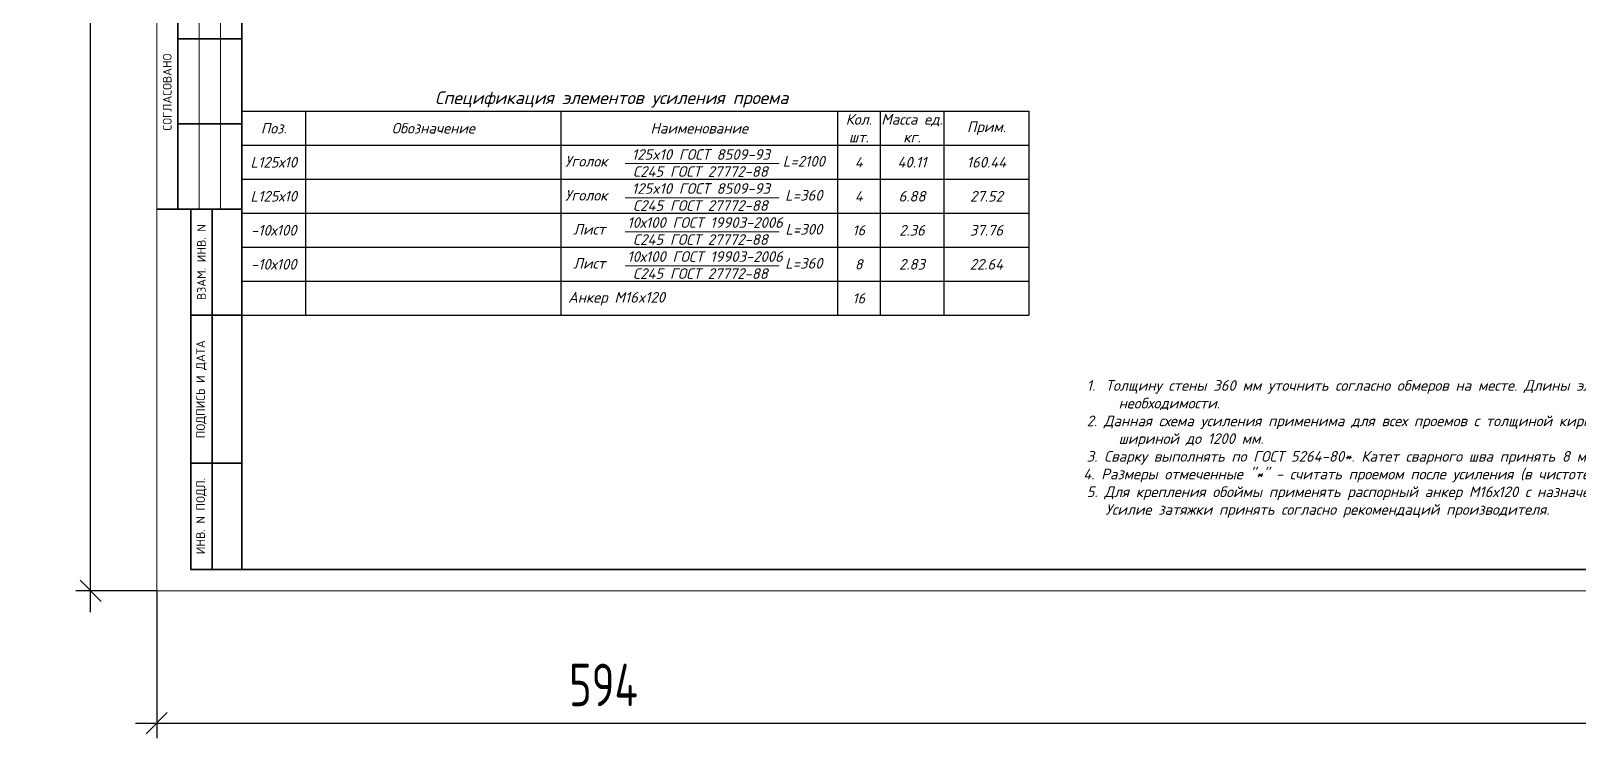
# Model space of a CAD drawing. Header units: millimetres. Extents: x 10124 to 8132345, y -95635 to 1386204.
# Drawn here: x 109067 to 112703, y 25514 to 27177 of the extents above; entities that cross this region are included whole.
import ezdxf
from ezdxf.enums import TextEntityAlignment as Align

# ---------------------------------------------------------------- set-up
doc = ezdxf.new("R2010")
doc.units = ezdxf.units.MM
doc.layers.get('DEFPOINTS').update_dxf_attribs({"color": 1})
doc.layers.add('013', color=7, linetype='Continuous', lineweight=13)
doc.layers.add('ТЕКСТ', color=214, linetype='Continuous', lineweight=20)
doc.styles.add('10', font='isocpeui.ttf', dxfattribs={"height": 25})
doc.styles.add('100', font='isocpeui.ttf', dxfattribs={"height": 250})
doc.styles.add('GOST', font='isocpeur.TTF')
doc.styles.add('Text_Paper', font='isocpeui.ttf')
doc.styles.add('БДА100', font='romand.shx', dxfattribs={"width": 0.7})
doc.dimstyles.new('БДА1', dxfattribs={"dimtxt": 2, "dimasz": 1, "dimexe": 0.7, "dimexo": 0, "dimgap": 0.8, "dimtad": 1, "dimdec": 0, "dimrnd": 1, "dimzin": 0, "dimdsep": 46, "dimtxsty": 'БДА100', "dimblk": 'OBLIQUE', "dimcen": 2, "dimdle": 1, "dimadec": 0, "dimazin": 0, "dimtfac": 1, "dimtdec": 0, "dimtmove": 1, "dimatfit": 3, "dimldrblk": 'NONE', "dimfxl": 0.7, "dimtolj": 1, "dimtzin": 0, "dimlwd": -1, "dimlwe": -1, "dimarcsym": 0})

# ---------------------------------------------------------------- blocks, each defined once
blk = doc.blocks.new('_OBLIQUE')
at = {"color": 0, "linetype": 'ByBlock'}
blk.add_line((-0.5, -0.5), (0.5, 0.5), dxfattribs=at)
blk = doc.blocks.new('*D17')
at = {"layer": 'DEFPOINTS', "color": 0, "transparency": 16777216}
for p, q in [((0, 0), (0, -34.62)), ((594, 0), (594, -34.62)), ((-5, -31.12), (599, -31.12))]:
    blk.add_line(p, q, dxfattribs=at)
for p in [(0, 0), (594, 0), (594, -31.12)]:
    blk.add_point(p, dxfattribs=at)
at = {"layer": 'DEFPOINTS', "color": 0, "transparency": 16777216, "xscale": 5, "yscale": 5, "zscale": 5, "rotation": 180}
blk.add_blockref('_OBLIQUE', (0, -31.12), dxfattribs=at)
at = {"layer": 'DEFPOINTS', "color": 0, "transparency": 16777216, "xscale": 5, "yscale": 5, "zscale": 5}
blk.add_blockref('_OBLIQUE', (594, -31.12), dxfattribs=at)
at = {"layer": 'DEFPOINTS', "color": 0, "lineweight": 0, "transparency": 16777216, "insert": (105, -22.12), "char_height": 10, "attachment_point": 5, "style": 'БДА100'}
blk.add_mtext('\\A1;594', dxfattribs=at)
blk = doc.blocks.new('_None')
blk = doc.blocks.new('*D18')
at = {"layer": 'DEFPOINTS', "color": 0, "transparency": 16777216}
for p, q in [((-15.52, -5), (-15.52, 425)), ((0, 420), (-19.02, 420)), ((0, 0), (-19.02, 0))]:
    blk.add_line(p, q, dxfattribs=at)
for p in [(-15.52, 420), (0, 420), (0, 0)]:
    blk.add_point(p, dxfattribs=at)
at = {"layer": 'DEFPOINTS', "color": 0, "transparency": 16777216, "xscale": 5, "yscale": 5, "zscale": 5}
for p, rotation in [((-15.52, 420), 90), ((-15.52, 0), 270)]:
    blk.add_blockref('_OBLIQUE', p, dxfattribs=dict(at, rotation=rotation))
at = {"layer": 'DEFPOINTS', "color": 0, "lineweight": 0, "transparency": 16777216, "insert": (-24.52, 148.5), "char_height": 10, "attachment_point": 5, "rotation": 90, "style": 'БДА100'}
blk.add_mtext('\\A1;420', dxfattribs=at)
blk = doc.blocks.new('*T675')
at = {"layer": '013', "color": 0, "linetype": 'ByBlock', "lineweight": 30, "ltscale": 100, "transparency": 16777216}
for p, q in [((0, 0), (1850, 0)), ((0, 0), (0, -480)), ((150, 0), (150, -480)), ((750, 0), (750, -480)), ((1400, 0), (1400, -480)), ((1500, 0), (1500, -80)), ((1650, 0), (1650, -80)), ((1850, 0), (1850, -80)), ((0, -80), (1850, -80)), ((1500, -80), (1500, -480)), ((1650, -80), (1650, -480)), ((1850, -80), (1850, -480)), ((0, -160), (1400, -160)), ((1400, -160), (1500, -160)), ((1500, -160), (1650, -160)), ((1650, -160), (1850, -160)), ((0, -240), (1400, -240)), ((1400, -240), (1500, -240)), ((1500, -240), (1650, -240)), ((1650, -240), (1850, -240)), ((0, -320), (1400, -320)), ((1400, -320), (1500, -320)), ((1500, -320), (1650, -320)), ((1650, -320), (1850, -320)), ((0, -400), (1400, -400)), ((1400, -400), (1500, -400)), ((1500, -400), (1650, -400)), ((1650, -400), (1850, -400)), ((0, -480), (1400, -480)), ((1400, -480), (1500, -480)), ((1500, -480), (1650, -480)), ((1650, -480), (1850, -480))]:
    blk.add_line(p, q, dxfattribs=at)
at = {"layer": '013', "color": 0, "lineweight": 30, "ltscale": 100, "transparency": 16777216, "char_height": 25, "attachment_point": 5}
for s, insert, width, style in [('Поз.', (75, -40), 149.7, '100'), ('Обозначение', (450, -40), 599.7, '100'), ('Наименование', (1075, -40), 649.7, '100'), ('Кол. шт.', (1450, -40), 99.7, '100'), ('Масса ед. кг.', (1575, -40), 149.7, '100'), ('Прим.', (1750, -40), 199.7, '100'), ('L125х10', (75, -120), 149.7, '100'), ('L125х10', (75, -200), 149.7, '100'), ('-10х100', (75, -280), 149.7, '100'), ('-10х100', (75, -360), 149.7, 'Text_Paper')]:
    blk.add_mtext(s, dxfattribs=dict(at, insert=insert, width=width, style=style))
at = {"layer": '013', "color": 140, "lineweight": 30, "ltscale": 100, "transparency": 16777216, "attachment_point": 5, "style": '100'}
for s, insert, char_height, width in [('4', (1450, -120), 24, 70), ('40.11', (1575, -120), 25, 120), ('160.44', (1750, -120), 25, 170), ('4', (1450, -200), 24, 70), ('6.88', (1575, -200), 25, 120), ('27.52', (1750, -200), 25, 170), ('16', (1450, -280), 24, 70), ('2.36', (1575, -280), 25, 120), ('37.76', (1750, -280), 25, 170), ('8', (1450, -360), 24, 70), ('2.83', (1575, -360), 25, 120), ('22.64', (1750, -360), 25, 170), ('16', (1450, -440), 24, 70)]:
    blk.add_mtext(s, dxfattribs=dict(at, insert=insert, char_height=char_height, width=width))
blk = doc.blocks.new('*U16')
at = {"color": 44, "lineweight": 20, "ltscale": 10}
for p, q in [((0, 420), (0, 0)), ((0, 0), (594, 0))]:
    blk.add_line(p, q, dxfattribs=at)
at = {"color": 137, "lineweight": 35, "ltscale": 10}
for p, q in [((20, 415), (20, 5)), ((5, 89.8), (5, 159.8)), ((5, 129.8), (20, 129.8)), ((5, 109.8), (20, 109.8)), ((0, 89.8), (20, 89.8)), ((8.04, 89.8), (8.04, 5)), ((13.02, 89.8), (13.02, 5)), ((8.04, 64.8), (20, 64.8)), ((8.04, 30), (20, 30)), ((8.04, 5), (589, 5))]:
    blk.add_line(p, q, dxfattribs=at)
at = {"color": 44, "lineweight": 13}
for p, q in [((10, 89.8), (10, 159.8)), ((15, 89.8), (15, 159.8))]:
    blk.add_line(p, q, dxfattribs=at)
at = {"color": 0, "lineweight": 13, "char_height": 2.0408, "attachment_point": 5, "rotation": 90, "style": 'GOST'}
for s, insert, width in [('СОГЛАСОВАНО', (2.49, 117.3), 55), ('ВЗАМ. ИНВ. N', (10.53, 77.3), 25), ('ПОДПИСЬ И ДАТА', (10.53, 47.4), 34.7978), ('ИНВ. N ПОДЛ.', (10.53, 17.6), 24.8009)]:
    blk.add_mtext(s, dxfattribs=dict(at, insert=insert, width=width))
at = {"color": 44, "lineweight": 13, "style": 'GOST', "oblique": 10, "width": 0.8}
for tag in ['ФОРМАТВЕРТ', 'ФОРМАТГОРИЗ']:
    blk.add_attdef(tag, (542.98, 1.6), '', height=2, dxfattribs=at)
at = {"layer": 'DEFPOINTS', "color": 251, "lineweight": 0}
dim = blk.add_linear_dim(base=(-15.52, 420), p1=(0, 0), p2=(0, 420), angle=90, dimstyle='БДА1', override={"dimscale": 5}, dxfattribs=at)
dim.commit()
dim.dimension.update_dxf_attribs({"geometry": '*D18', "text_midpoint": (-15.52, 148.5), "dimtype": 128})
dim = blk.add_linear_dim(base=(594, -31.12), p1=(0, 0), p2=(594, 0), dimstyle='БДА1', override={"dimscale": 5}, dxfattribs=at)
dim.commit()
dim.dimension.update_dxf_attribs({"geometry": '*D17', "text_midpoint": (105, -31.12), "dimtype": 128})

msp = doc.modelspace()

# ---------------------------------------------------------------- linework, layer by layer
at = {"layer": '013', "ltscale": 4}
for p, q in [((110464.004, 26864.872), (110825.348, 26864.872)), ((110464.004, 26784.872), (110825.348, 26784.872)), ((110464.004, 26704.872), (110825.348, 26704.872)), ((110464.004, 26624.872), (110825.348, 26624.872))]:
    msp.add_line(p, q, dxfattribs=at)

# ---------------------------------------------------------------- block references
at = {"xscale": 10, "yscale": 10, "zscale": 10}
msp.add_blockref('*U16', (109362.715, 25860.225), dxfattribs=at)
msp.add_blockref('*T675', (109562.715, 26988.203))

# ---------------------------------------------------------------- texts
at = {"style": '100'}
for s, p in [('Уголок', (110372.116, 26870.537)), ('125x10 ГОСТ 8509-93', (110641.689, 26886.417)), ('L=2100', (110883.604, 26870.537)), ('С245 ГОСТ 27772-88', (110640.502, 26846.369)), ('Уголок', (110372.116, 26790.537)), ('125x10 ГОСТ 8509-93', (110641.689, 26806.417)), ('L=360', (110883.604, 26790.537)), ('С245 ГОСТ 27772-88', (110640.502, 26766.369)), ('10х100 ГОСТ 19903-2006', (110651.411, 26726.417)), ('Лист', (110379.435, 26710.537)), ('С245 ГОСТ 27772-88', (110640.502, 26686.369)), ('L=300', (110883.604, 26710.537)), ('10х100 ГОСТ 19903-2006', (110651.411, 26646.417)), ('Лист', (110379.435, 26630.537)), ('С245 ГОСТ 27772-88', (110640.502, 26606.369)), ('L=360', (110883.604, 26630.537)), ('Анкер М16x120 ', (110451.51, 26550.537))]:
    msp.add_text(s, height=25, dxfattribs=at).set_placement(p, align=Align.MIDDLE_CENTER)
at = {"color": 0, "lineweight": 9, "insert": (111492.51, 26193.969), "char_height": 25, "width": 1840.54729, "attachment_point": 4, "style": '10'}
msp.add_mtext('\\pxi-3,l5.23419,t4,5.23419;1.^IТолщину стены 360 мм уточнить согласно обмеров на месте. Длины элементов скорректировать при необходимости.\\P2. Данная схема усиления применима для всех проемов с толщиной кирпичных стен 360 мм {\\Lв подвале} шириной до 1200 мм. \\P3. Сварку выполнять по ГОСТ 5264-80*. Катет сварного шва принять 8 мм.\\P\\pi0,l0,t4;   4. Размеры отмеченные "*" - считать проемом после усиления (в чистоте).\\P\\pi-3,l5.23419,t4,5.23419;5. Для крепления обоймы применять распорный анкер М16х120 с назначением для кирпичной кладки.\\P^IУсилие затяжки принять согласно рекомендаций производителя.', dxfattribs=at)
at = {"layer": 'ТЕКСТ', "style": '100'}
msp.add_text('Спецификация элементов усиления проема', height=30, dxfattribs=at).set_placement((110016.628, 27004.971))

doc.saveas('drawing.dxf')
